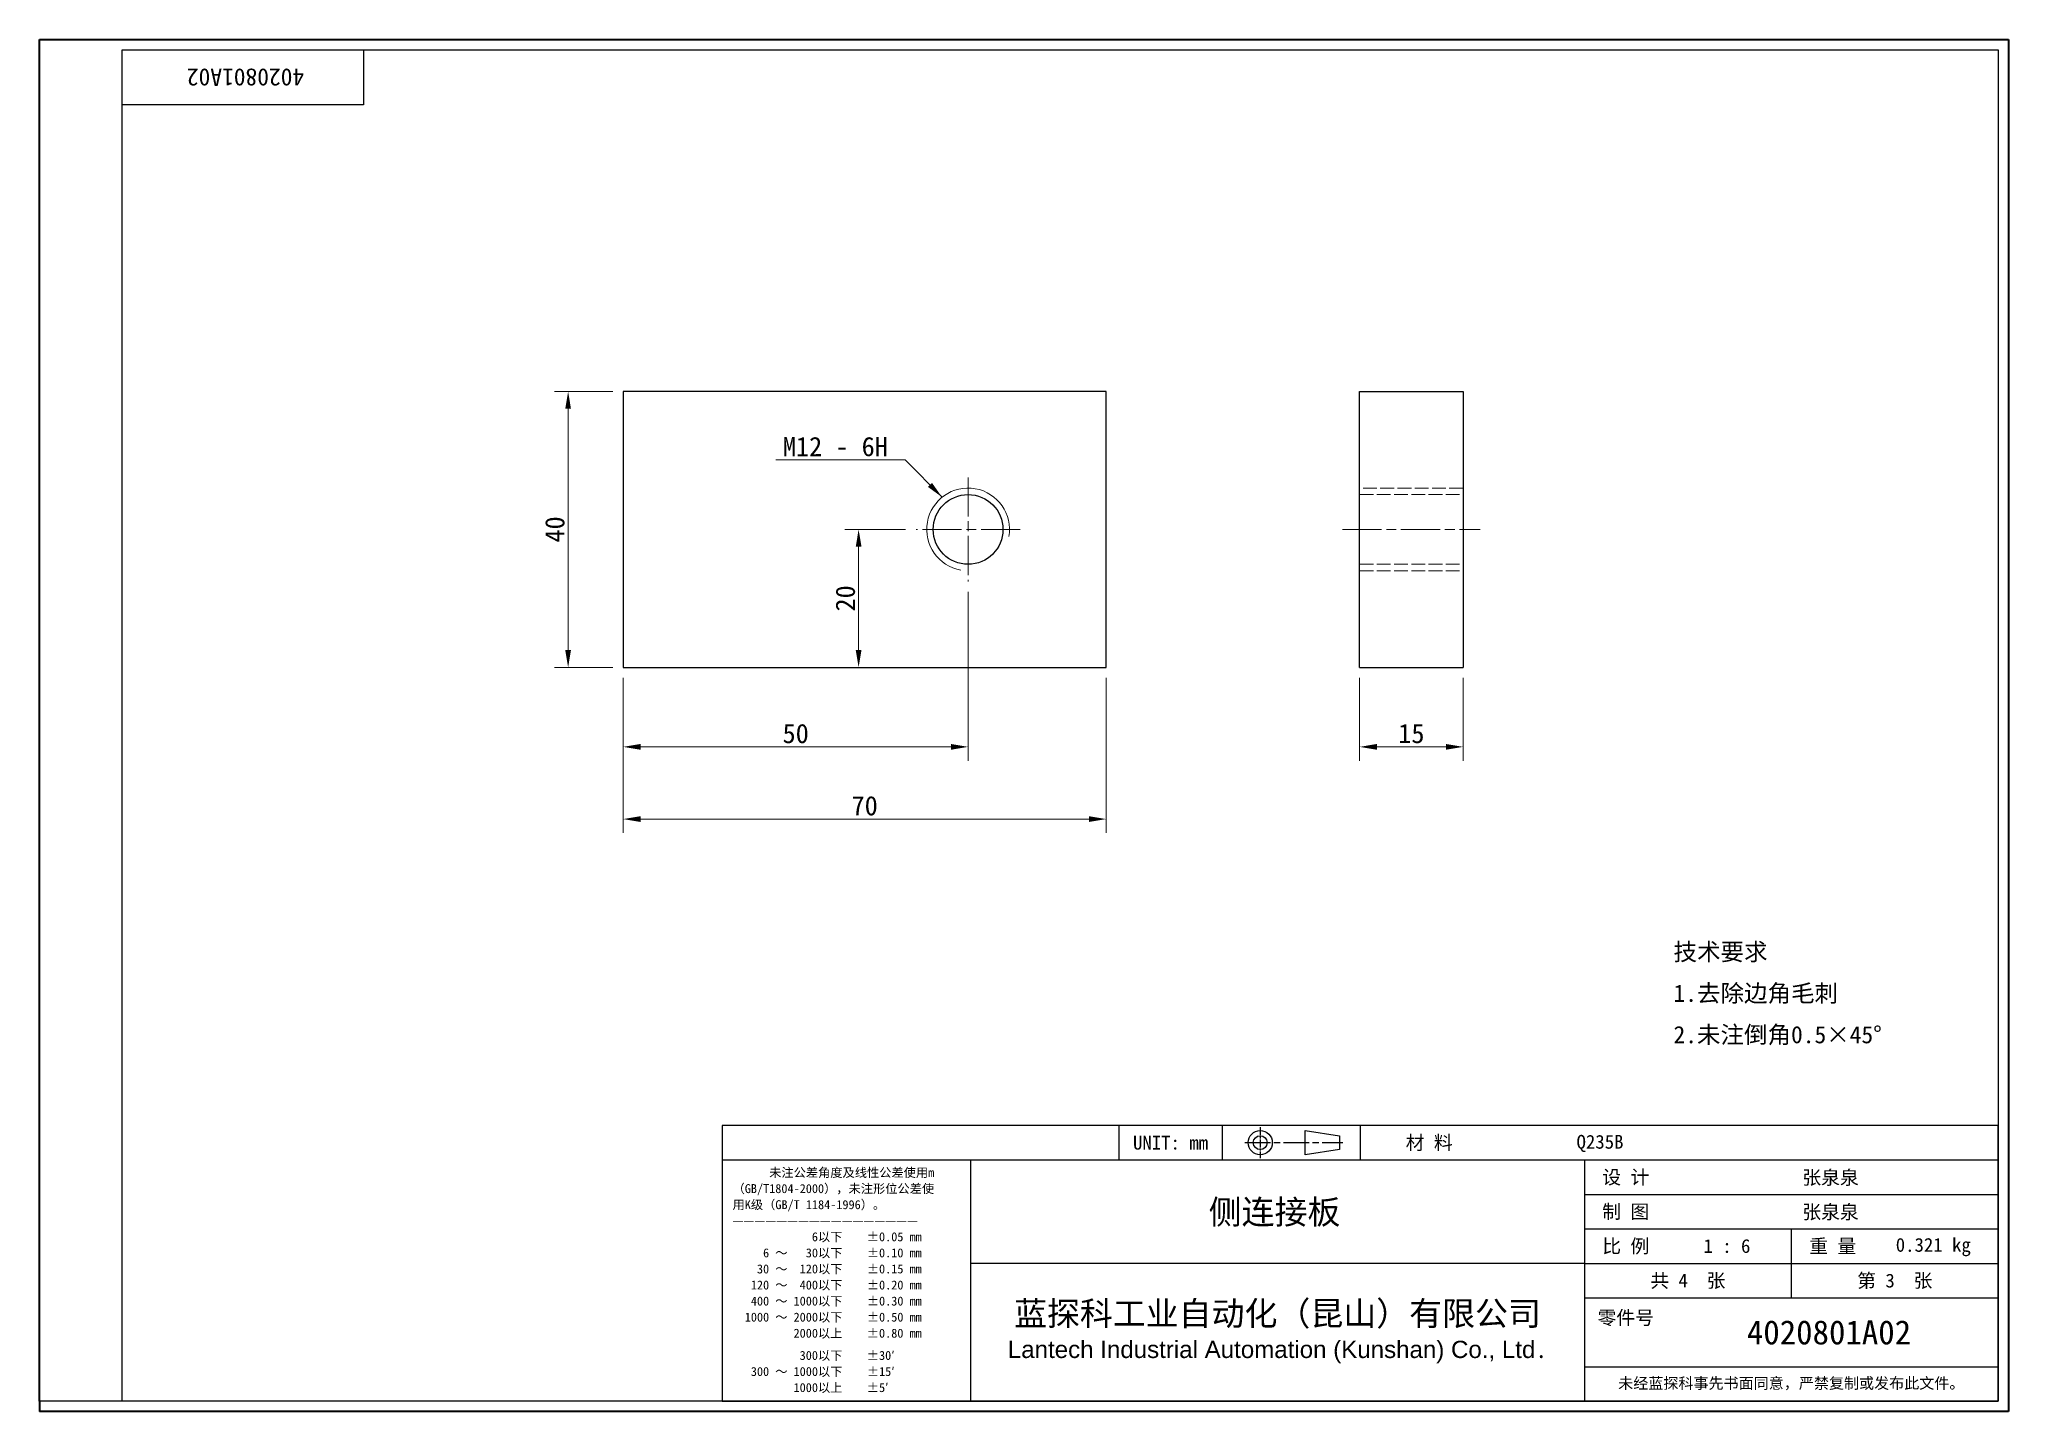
# Model space of a CAD drawing. Header units: millimetres. Extents: x 6 to 292, y 5 to 205.
import ezdxf
from ezdxf.enums import TextEntityAlignment as Align

# ---------------------------------------------------------------- set-up
doc = ezdxf.new("R2010")
doc.units = ezdxf.units.MM
doc.linetypes.add('CHAIN', pattern=[0.3543, 0.2362, -0.0295, 0.0591, -0.0295])
doc.linetypes.add('DASHED', pattern=[0.2067, 0.1654, -0.0413])
for name, color, linetype, lineweight in [('1', 7, 'Continuous', 18), ('可见 (ISO)', 7, 'Continuous', 25), ('可见窄的 (ISO)', 7, 'Continuous', 18), ('图框 (ISO)', 7, 'Continuous', 35), ('标题 (ISO)', 7, 'Continuous', 25)]:
    doc.layers.add(name, color=color, linetype=linetype, lineweight=lineweight)
for name, color, linetype, lineweight, true_color in [('中心标记 (ISO)', 1, 'CHAIN', 18, 0xff0000), ('中心线 (ISO)', 1, 'CHAIN', 18, 0xff0000), ('尺寸 (ISO)', 7, 'Continuous', 18, 0x008000), ('符号 (ISO)', 7, 'Continuous', 18, 0x008000), ('隐藏 (ISO)', 5, 'DASHED', 18, 0x0000ff)]:
    doc.layers.add(name, color=color, linetype=linetype, lineweight=lineweight, true_color=true_color)
doc.styles.add('文本样式164', font='SimSun.ttf')
doc.styles.add('文本样式165', font='SimSun.ttf')
doc.styles.add('文本样式74', font='SimSun.ttf')
doc.styles.add('最新国标', font='simfang.ttf')
doc.styles.add('注释文本 (ISO)', font='simfang.ttf')
doc.dimstyles.new('默认 (GB)', dxfattribs={"dimtxt": 2.8, "dimasz": 2.5, "dimexe": 2, "dimexo": 1.5, "dimgap": 0.5, "dimtad": 1, "dimtoh": 1, "dimdsep": 46, "dimtxsty": '最新国标', "dimcen": 0.09, "dimdle": 10, "dimclrd": 256, "dimclre": 256, "dimclrt": 256, "dimaunit": 1, "dimadec": 3, "dimazin": 2, "dimtfac": 0.535714, "dimtmove": 0, "dimatfit": 3, "dimfxl": 0, "dimtolj": 1, "dimtzin": 0, "dimlwd": -1, "dimlwe": -1, "dimarcsym": 0})
doc.dimstyles.new('默认 (GB)$7', dxfattribs={"dimtxt": 2.8, "dimasz": 2.5, "dimexe": 2, "dimexo": 1.5, "dimgap": 0.5, "dimtad": 1, "dimtoh": 1, "dimdsep": 46, "dimtxsty": '最新国标', "dimcen": 0.09, "dimdle": 10, "dimclrd": 256, "dimclre": 256, "dimclrt": 256, "dimaunit": 1, "dimadec": 3, "dimazin": 2, "dimtfac": 0.535714, "dimtmove": 0, "dimatfit": 3, "dimfxl": 0, "dimtolj": 1, "dimtzin": 0, "dimlwd": -1, "dimlwe": -1, "dimarcsym": 0})

# ---------------------------------------------------------------- blocks, each defined once
blk = doc.blocks.new('图框 最新国标')
at = {"layer": '图框 (ISO)'}
for p, q in [((6, 7), (6, 204.5)), ((6, 204.5), (291.5, 204.5)), ((291.5, 204.5), (291.5, 5.5)), ((6, 7), (6, 5.5)), ((6, 7), (6, 5.5)), ((291.5, 5.5), (6, 5.5))]:
    blk.add_line(p, q, dxfattribs=at)
at = {"layer": '图框 (ISO)', "color": 7, "linetype": 'Continuous', "lineweight": 25}
for p, q in [((18, 203), (290, 203)), ((18, 7), (18, 203)), ((18, 203), (290, 203)), ((53, 203), (53, 195)), ((290, 203), (290, 7)), ((290, 203), (290, 7)), ((53, 195), (18, 195)), ((290, 7), (6, 7)), ((290, 7), (18, 7))]:
    blk.add_line(p, q, dxfattribs=at)
at = {"layer": '图框 (ISO)', "style": '文本样式74'}
blk.add_attdef('零件代号_001', (44.39, 200.25), '', height=2.5, rotation=180, dxfattribs=at)
blk = doc.blocks.new('标题栏 最新国标')
at = {"layer": '标题 (ISO)'}
for p, q in [((381.98, -183.84), (196.98, -183.84)), ((196.98, -183.84), (196.98, -223.84)), ((254.48, -183.84), (254.48, -188.84)), ((269.48, -183.84), (269.48, -188.84)), ((281.48, -188.09), (281.48, -184.59)), ((281.48, -184.59), (286.48, -185.34)), ((286.48, -185.34), (286.48, -187.34)), ((289.48, -183.84), (289.48, -188.84)), ((381.98, -223.84), (381.98, -183.84)), ((383.48, -183.84), (383.48, -225.34)), ((286.48, -187.34), (281.48, -188.09)), ((196.98, -188.84), (381.98, -188.84)), ((232.98, -188.84), (232.98, -223.84)), ((321.98, -188.84), (321.98, -223.84)), ((321.98, -193.84), (381.98, -193.84)), ((321.98, -198.84), (381.98, -198.84)), ((351.98, -198.84), (351.98, -208.84)), ((321.98, -203.84), (232.98, -203.84)), ((321.98, -203.84), (381.98, -203.84)), ((321.98, -208.84), (381.98, -208.84)), ((321.98, -218.84), (381.98, -218.84)), ((196.98, -223.84), (381.98, -223.84)), ((383.48, -225.34), (196.98, -225.34))]:
    blk.add_line(p, q, dxfattribs=at)
at = {"layer": '标题 (ISO)', "linetype": 'CHAIN', "ltscale": 5.000333}
blk.add_line((274.98, -184.09), (274.98, -188.59), dxfattribs=at)
at = {"layer": '标题 (ISO)', "linetype": 'CHAIN', "ltscale": 15.834605}
blk.add_line((272.73, -186.34), (286.98, -186.34), dxfattribs=at)
at = {"layer": '标题 (ISO)'}
for radius in [1.75, 1]:
    blk.add_circle((274.98, -186.34), radius, dxfattribs=at)
at = {"layer": '1', "style": '文本样式164'}
for s, p in [('UNIT: mm', (261.98, -186.34)), ('材 料', (299.48, -186.34)), ('设 计', (327.98, -191.34)), ('制 图', (327.98, -196.34)), ('比 例', (327.98, -201.34)), ('重 量', (357.98, -201.34)), ('共 4  张', (336.98, -206.34)), ('第 3  张', (366.98, -206.34))]:
    blk.add_text(s, height=2, dxfattribs=at).set_placement(p, align=Align.MIDDLE_CENTER)
at = {"layer": '标题 (ISO)', "char_height": 2, "style": '注释文本 (ISO)'}
for s, insert, attachment_point, line_spacing_factor in [('{\\fSimSun|b0|i0|c134|p2;\\H0.65x;      未注公差角度及线性公差使用m\\P（GB/T1804-2000），未注形位公差使\\P用K级（GB/T 1184-1996）。\\P—————————————————\\P             6以下    ±0.05 mm\\P     6 ～   30以下    ±0.10 mm\\P    30 ～  120以下    ±0.15 mm\\P   120 ～  400以下    ±0.20 mm\\P   400 ～ 1000以下    ±0.30 mm\\P  1000 ～ 2000以下    ±0.50 mm\\P          2000以上    ±0.80 mm\\P\\H0.38462x;\\P\\H2.6x;           300以下    ±30′\\P   300 ～ 1000以下    ±15′\\P          1000以上    ±5′}', (198.48, -206.34), 4, 1.075116), ('{\\fMicrosoft YaHei|b0|i0|c134|p34;\\H1.75x;蓝探科工业自动化（昆山）有限公司\\P\\fArial|b0|i0|c0|p34;\\H0.71429x;Lantech Industrial Automation (Kunshan) Co., Ltd\\fFangSong|b0|i0|c134|p49;.\\H1.15195x; }', (277.48, -213.84), 5, 0.978695)]:
    blk.add_mtext(s, dxfattribs=dict(at, insert=insert, attachment_point=attachment_point, line_spacing_factor=line_spacing_factor))
at = {"layer": '标题 (ISO)', "attachment_point": 5, "style": '注释文本 (ISO)'}
for s, insert, char_height in [('\\fFangSong|b0|i0;零件号', (327.98, -211.84), 2), ('\\fSimSun|b0|i0;{\\H1.6000;未经蓝探科事先书面同意，严禁复制或发布此文件。}', (351.98, -221.34), 1.6)]:
    blk.add_mtext(s, dxfattribs=dict(at, insert=insert, char_height=char_height))
at = {"layer": '标题 (ISO)'}
for tag, p, height, style in [('材料_001', (320.84, -187.21), 2, '注释文本 (ISO)'), ('设计人_001', (353.58, -192.39), 2, '注释文本 (ISO)'), ('库存编号_001', (267.51, -198.14), 3.5, '文本样式165'), ('设计人_001', (353.58, -197.39), 2, '注释文本 (ISO)'), ('视图比例_001', (339.25, -202.33), 2, '注释文本 (ISO)'), ('质量\\P3;_001', (367.12, -202.16), 2, '注释文本 (ISO)'), ('零件代号_001', (345.54, -215.59), 3.5, '文本样式165')]:
    blk.add_attdef(tag, p, '', height=height, dxfattribs=dict(at, style=style))
blk = doc.blocks.new('*D5')
at = {"layer": 'Defpoints', "color": 0, "transparency": 16777216}
for p in [(140.65, 125.88), (90.65, 113.43), (140.65, 101.9)]:
    blk.add_point(p, dxfattribs=at)
at = {"layer": '尺寸 (ISO)', "color": 116, "true_color": 0x00803f, "transparency": 16777216}
for p, q in [((140.65, 124.38), (140.65, 99.9)), ((90.65, 111.93), (90.65, 99.9)), ((93.15, 101.9), (138.15, 101.9))]:
    blk.add_line(p, q, dxfattribs=at)
for points in [[(93.15, 102.32), (93.15, 101.48), (90.65, 101.9)], [(138.15, 102.32), (138.15, 101.48), (140.65, 101.9)]]:
    blk.add_solid(points, dxfattribs=at)
at = {"layer": '尺寸 (ISO)', "transparency": 16777216, "insert": (115.65, 103.82), "char_height": 2.8, "attachment_point": 5, "style": '最新国标'}
blk.add_mtext('\\A1;50', dxfattribs=at)
blk = doc.blocks.new('*D6')
at = {"layer": 'Defpoints', "color": 0, "transparency": 16777216}
for p in [(90.65, 113.43), (160.65, 113.43), (160.65, 91.43)]:
    blk.add_point(p, dxfattribs=at)
at = {"layer": '尺寸 (ISO)', "color": 116, "true_color": 0x00803f, "transparency": 16777216}
for p, q in [((90.65, 111.93), (90.65, 89.43)), ((160.65, 111.93), (160.65, 89.43)), ((93.15, 91.43), (158.15, 91.43))]:
    blk.add_line(p, q, dxfattribs=at)
for points in [[(93.15, 91.85), (93.15, 91.01), (90.65, 91.43)], [(158.15, 91.85), (158.15, 91.01), (160.65, 91.43)]]:
    blk.add_solid(points, dxfattribs=at)
at = {"layer": '尺寸 (ISO)', "transparency": 16777216, "insert": (125.65, 93.35), "char_height": 2.8, "attachment_point": 5, "style": '最新国标'}
blk.add_mtext('\\A1;70', dxfattribs=at)
blk = doc.blocks.new('*D7')
at = {"layer": 'Defpoints', "color": 0, "transparency": 16777216}
for p in [(124.77, 133.43), (133.09, 133.43), (124.77, 113.43)]:
    blk.add_point(p, dxfattribs=at)
at = {"layer": '尺寸 (ISO)', "color": 116, "true_color": 0x00803f, "transparency": 16777216}
for p, q in [((131.59, 133.43), (122.77, 133.43)), ((124.77, 115.93), (124.77, 130.93))]:
    blk.add_line(p, q, dxfattribs=at)
for points in [[(124.36, 130.93), (125.19, 130.93), (124.77, 133.43)], [(124.36, 115.93), (125.19, 115.93), (124.77, 113.43)]]:
    blk.add_solid(points, dxfattribs=at)
at = {"layer": '尺寸 (ISO)', "transparency": 16777216, "insert": (122.86, 123.43), "char_height": 2.8, "attachment_point": 5, "rotation": 90, "style": '最新国标'}
blk.add_mtext('\\A1;20', dxfattribs=at)
blk = doc.blocks.new('*D8')
at = {"layer": 'Defpoints', "color": 0, "transparency": 16777216}
for p in [(90.65, 153.43), (82.66, 113.43), (90.65, 113.43)]:
    blk.add_point(p, dxfattribs=at)
at = {"layer": '尺寸 (ISO)', "color": 116, "true_color": 0x00803f, "transparency": 16777216}
for p, q in [((89.15, 153.43), (80.66, 153.43)), ((82.66, 150.93), (82.66, 115.93)), ((89.15, 113.43), (80.66, 113.43))]:
    blk.add_line(p, q, dxfattribs=at)
for points in [[(82.24, 150.93), (83.07, 150.93), (82.66, 153.43)], [(82.24, 115.93), (83.07, 115.93), (82.66, 113.43)]]:
    blk.add_solid(points, dxfattribs=at)
at = {"layer": '尺寸 (ISO)', "transparency": 16777216, "insert": (80.74, 133.43), "char_height": 2.8, "attachment_point": 5, "rotation": 90, "style": '最新国标'}
blk.add_mtext('\\A1;40', dxfattribs=at)
blk = doc.blocks.new('*D9')
at = {"layer": 'Defpoints', "color": 0, "transparency": 16777216}
for p in [(197.41, 113.43), (212.41, 113.43), (212.41, 101.9)]:
    blk.add_point(p, dxfattribs=at)
at = {"layer": '尺寸 (ISO)', "color": 116, "true_color": 0x00803f, "transparency": 16777216}
for p, q in [((197.41, 111.93), (197.41, 99.9)), ((212.41, 111.93), (212.41, 99.9)), ((199.91, 101.9), (209.91, 101.9))]:
    blk.add_line(p, q, dxfattribs=at)
for points in [[(199.91, 102.32), (199.91, 101.48), (197.41, 101.9)], [(209.91, 102.32), (209.91, 101.48), (212.41, 101.9)]]:
    blk.add_solid(points, dxfattribs=at)
at = {"layer": '尺寸 (ISO)', "transparency": 16777216, "insert": (204.91, 103.82), "char_height": 2.8, "attachment_point": 5, "style": '最新国标'}
blk.add_mtext('\\A1;15', dxfattribs=at)

msp = doc.modelspace()

# ---------------------------------------------------------------- linework, layer by layer
at = {"layer": '中心标记 (ISO)', "ltscale": 23.990969}
for p, q in [((140.646, 140.984), (140.646, 125.878)), ((148.199, 133.431), (133.093, 133.431))]:
    msp.add_line(p, q, dxfattribs=at)
at = {"layer": '中心线 (ISO)', "ltscale": 23.990969}
msp.add_line((194.907, 133.431), (214.907, 133.431), dxfattribs=at)
at = {"layer": '可见 (ISO)'}
for p, q in [((90.646, 153.431), (90.646, 113.431)), ((160.646, 153.431), (90.646, 153.431)), ((160.646, 113.431), (160.646, 153.431)), ((197.407, 113.431), (197.407, 153.431)), ((197.407, 153.431), (212.407, 153.431)), ((212.407, 153.431), (212.407, 113.431)), ((90.646, 113.431), (160.646, 113.431)), ((197.407, 113.431), (212.407, 113.431))]:
    msp.add_line(p, q, dxfattribs=at)
msp.add_circle((140.646, 133.431), 5.053, dxfattribs=at)
at = {"layer": '可见窄的 (ISO)'}
msp.add_arc((140.646, 133.431), 6, 350, 260, dxfattribs=at)
at = {"layer": '隐藏 (ISO)', "ltscale": 12.094824}
for p, q in [((212.407, 139.431), (197.407, 139.431)), ((197.407, 138.484), (212.407, 138.484)), ((197.407, 128.378), (212.407, 128.378)), ((197.407, 127.431), (212.407, 127.431))]:
    msp.add_line(p, q, dxfattribs=at)

# ---------------------------------------------------------------- block references
msp.add_blockref('图框 最新国标', (0, 0)).add_auto_attribs({'零件代号_001': '4020801A02'})
ref = msp.add_blockref('标题栏 最新国标', (-91.983, 230.844))
ref.add_attrib('零件代号_001', '4020801A02', (253.554, 15.25), dxfattribs={"layer": '标题 (ISO)', "height": 3.5, "style": '文本样式165'})
ref.add_attrib('库存编号_001', '侧连接板', (175.528, 32.701), dxfattribs={"layer": '标题 (ISO)', "height": 3.5, "style": '文本样式165'})
ref.add_attrib('质量\\P3;_001', '0.321 kg', (275.137, 28.683), dxfattribs={"layer": '标题 (ISO)', "height": 2, "style": '注释文本 (ISO)'})
ref.add_attrib('视图比例_001', '1 : 6', (247.263, 28.517), dxfattribs={"layer": '标题 (ISO)', "height": 2, "style": '注释文本 (ISO)'})
ref.add_attrib('设计人_001', '张泉泉', (261.594, 38.454), dxfattribs={"layer": '标题 (ISO)', "height": 2, "style": '注释文本 (ISO)'})
ref.add_attrib('设计人_001', '张泉泉', (261.594, 33.454), dxfattribs={"layer": '标题 (ISO)', "height": 2, "style": '注释文本 (ISO)'})
ref.add_attrib('材料_001', 'Q235B', (228.86, 43.631), dxfattribs={"layer": '标题 (ISO)', "height": 2, "style": '注释文本 (ISO)'})

# ---------------------------------------------------------------- texts
at = {"layer": '符号 (ISO)'}
for s, insert, char_height, width, attachment_point, line_spacing_factor, style in [('M12 - 6H', (129.02, 144.012), 2.8, 16.93492, 9, 0.49, '最新国标'), ('\\fFangSong|b0|i0;{\\H2.5000;技术要求\\P}\\fFangSong|b0|i0;{\\H2.5000;1.去除边角毛刺\\P}\\fFangSong|b0|i0;{\\H2.5000;2.未注倒角0.5×45°}', (242.916, 66.024), 2.5, 35.55556, 4, 1.441304, '注释文本 (ISO)')]:
    msp.add_mtext(s, dxfattribs=dict(at, insert=insert, char_height=char_height, width=width, attachment_point=attachment_point, line_spacing_factor=line_spacing_factor, style=style))

# ---------------------------------------------------------------- dimensions: what is measured, and where the dimension line sits
at = {"layer": '尺寸 (ISO)', "color": 116, "true_color": 0x00803f}
for base, p1, p2, angle, override, picture, middle in [((82.656, 113.431), (90.646, 153.431), (90.646, 113.431), 90, {"dimgap": 0.5, "dimtoh": 0, "dimdec": 2, "dimtol": 0, "dimlim": 0, "dimtp": 0, "dimtm": 0, "dimtdec": 2, "dimtofl": 0, "dimatfit": 1}, '*D8', (82.656, 133.431)), ((124.772, 133.431), (124.772, 113.431), (133.093, 133.431), 270, {"dimgap": 0.5, "dimtoh": 0, "dimdec": 2, "dimse1": 1, "dimtol": 0, "dimlim": 0, "dimtp": 0, "dimtm": 0, "dimtdec": 2, "dimtofl": 0, "dimatfit": 1}, '*D7', (124.772, 123.431)), ((140.646, 101.9), (90.646, 113.431), (140.646, 125.878), 180, {"dimgap": 0.5, "dimtoh": 0, "dimdec": 2, "dimtol": 0, "dimlim": 0, "dimtp": 0, "dimtm": 0, "dimtdec": 2, "dimtofl": 0, "dimatfit": 1}, '*D5', (115.646, 101.9)), ((160.646, 91.431), (90.646, 113.431), (160.646, 113.431), 180, {"dimgap": 0.5, "dimtoh": 0, "dimdec": 2, "dimtol": 0, "dimlim": 0, "dimtp": 0, "dimtm": 0, "dimtdec": 2, "dimtofl": 0, "dimatfit": 1}, '*D6', (125.646, 91.431))]:
    dim = msp.add_linear_dim(base=base, p1=p1, p2=p2, angle=angle, dimstyle='默认 (GB)', override=override, dxfattribs=at)
    dim.commit()
    dim.dimension.update_dxf_attribs({"geometry": picture, "text_midpoint": middle, "dimtype": 160})
dim = msp.add_linear_dim(base=(212.407, 101.9), p1=(197.407, 113.431), p2=(212.407, 113.431), dimstyle='默认 (GB)', override={"dimgap": 0.5, "dimtoh": 0, "dimdec": 2, "dimtol": 0, "dimlim": 0, "dimtp": 0, "dimtm": 0, "dimtdec": 2, "dimtofl": 0, "dimatfit": 1}, dxfattribs=at)
dim.commit()
dim.dimension.update_dxf_attribs({"geometry": '*D9', "text_midpoint": (204.907, 101.9), "dimtype": 160})

# ---------------------------------------------------------------- leaders
at = {"layer": '符号 (ISO)', "annotation_type": 0, "has_hookline": 1, "hookline_direction": 1, "text_width": 16.272}
msp.add_leader([(136.88, 138.103), (131.52, 143.545), (129.02, 143.545)], dimstyle='默认 (GB)$7', override={"dimgap": 0, "dimtad": 1}, dxfattribs=at)

doc.saveas('drawing.dxf')
